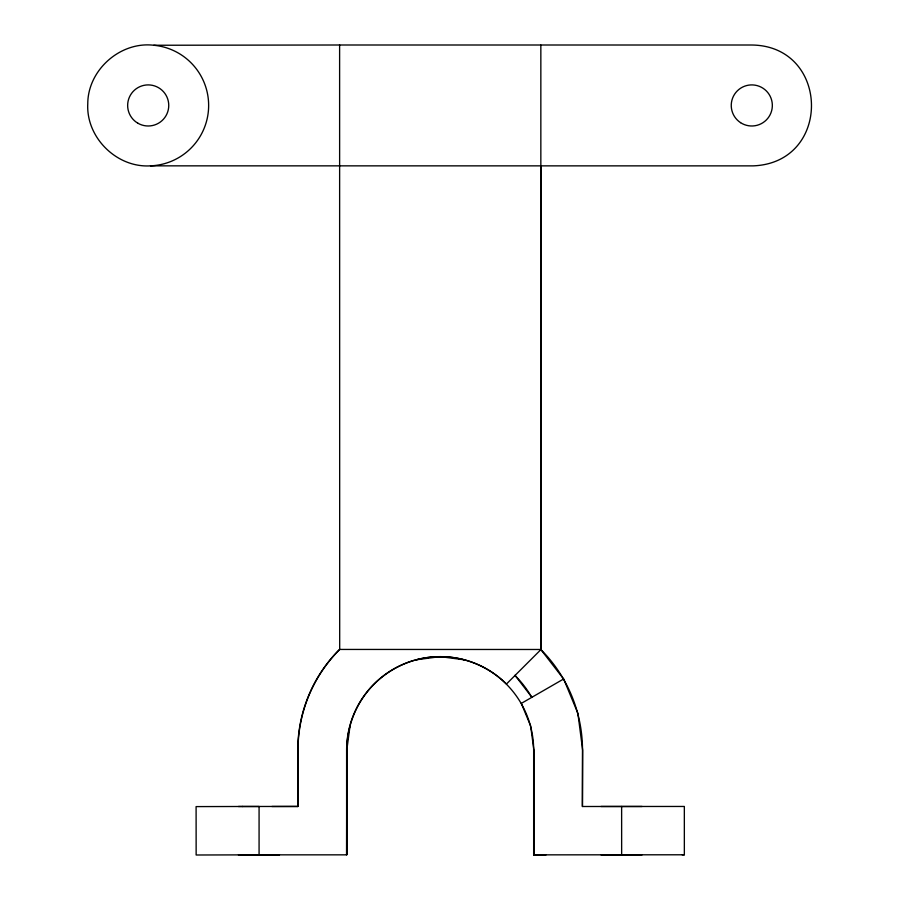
<?xml version="1.0" encoding="UTF-8"?>
<svg xmlns="http://www.w3.org/2000/svg" width="900" height="900" viewBox="0 0 900 900"><rect width="100%" height="100%" fill="white"/><g stroke="black" fill="none" stroke-linecap="round" stroke-linejoin="round"><path stroke-width="1.35" d="M238.421 806.49L298.001 806.456L298.001 750.161A142.369 142.369 0 0 1 339.694 649.485L339.615 45L153.799 45.259C120.285 41.231 87.772 70.009 87.772 103.793C85.939 137.509 116.797 168.041 150.491 165.847L753.008 165.87C832.534 163.013 830.149 44.674 750.577 45.011L339.514 45M464.389 659.824L440.179 656.629L415.969 659.824A93.521 93.521 0 0 1 533.655 750.161L533.655 854.854L546.053 854.854M533.846 750.161L533.7 854.854L684.349 854.786L684.337 806.456L582.424 806.501L582.502 750.161A142.301 142.301 0 0 0 540.844 649.541L540.844 45.101M533.88 854.854L533.891 750.161L530.651 725.951L521.314 703.395L563.648 678.971L577.879 713.306L582.66 750.161L582.424 806.501M414.63 660.173A93.521 93.521 0 0 0 346.613 750.161L346.613 854.842L346.793 750.161L350.021 725.951M346.613 750.161L346.838 750.161A93.521 93.521 0 0 1 506.452 684.023L541.024 649.485L540.844 165.893M540.844 649.541L563.591 678.971M242.764 806.49L196.099 806.602L196.144 855L259.076 854.842L259.076 806.49L242.55 806.49M271.901 806.49L298.001 806.456M541.024 649.485L339.514 649.44A142.425 142.425 0 0 0 297.765 750.161L297.765 806.49M600.986 806.479L642.082 806.479M258.84 854.842L346.838 854.842L346.838 750.161M600.986 854.82L642.082 854.82M682.178 854.786L684.349 854.786M238.421 854.91L279.495 854.91M515.059 675.394L531.866 697.286M621.63 806.479L621.653 854.82M514.946 675.394A105.739 105.739 0 0 1 531.754 697.286M153.799 45.259A60.446 60.446 0 0 1 208.62 107.1A60.446 60.446 0 0 1 150.491 165.847M740.565 122.659A20.554 20.554 0 0 0 772.312 106.56A20.554 20.554 0 0 0 742.5 87.12A20.554 20.554 0 0 0 740.565 122.659M137.925 123.244A20.554 20.554 0 0 0 168.75 105.446A20.554 20.554 0 0 0 137.925 87.649A20.554 20.554 0 0 0 137.925 123.244"/></g></svg>
